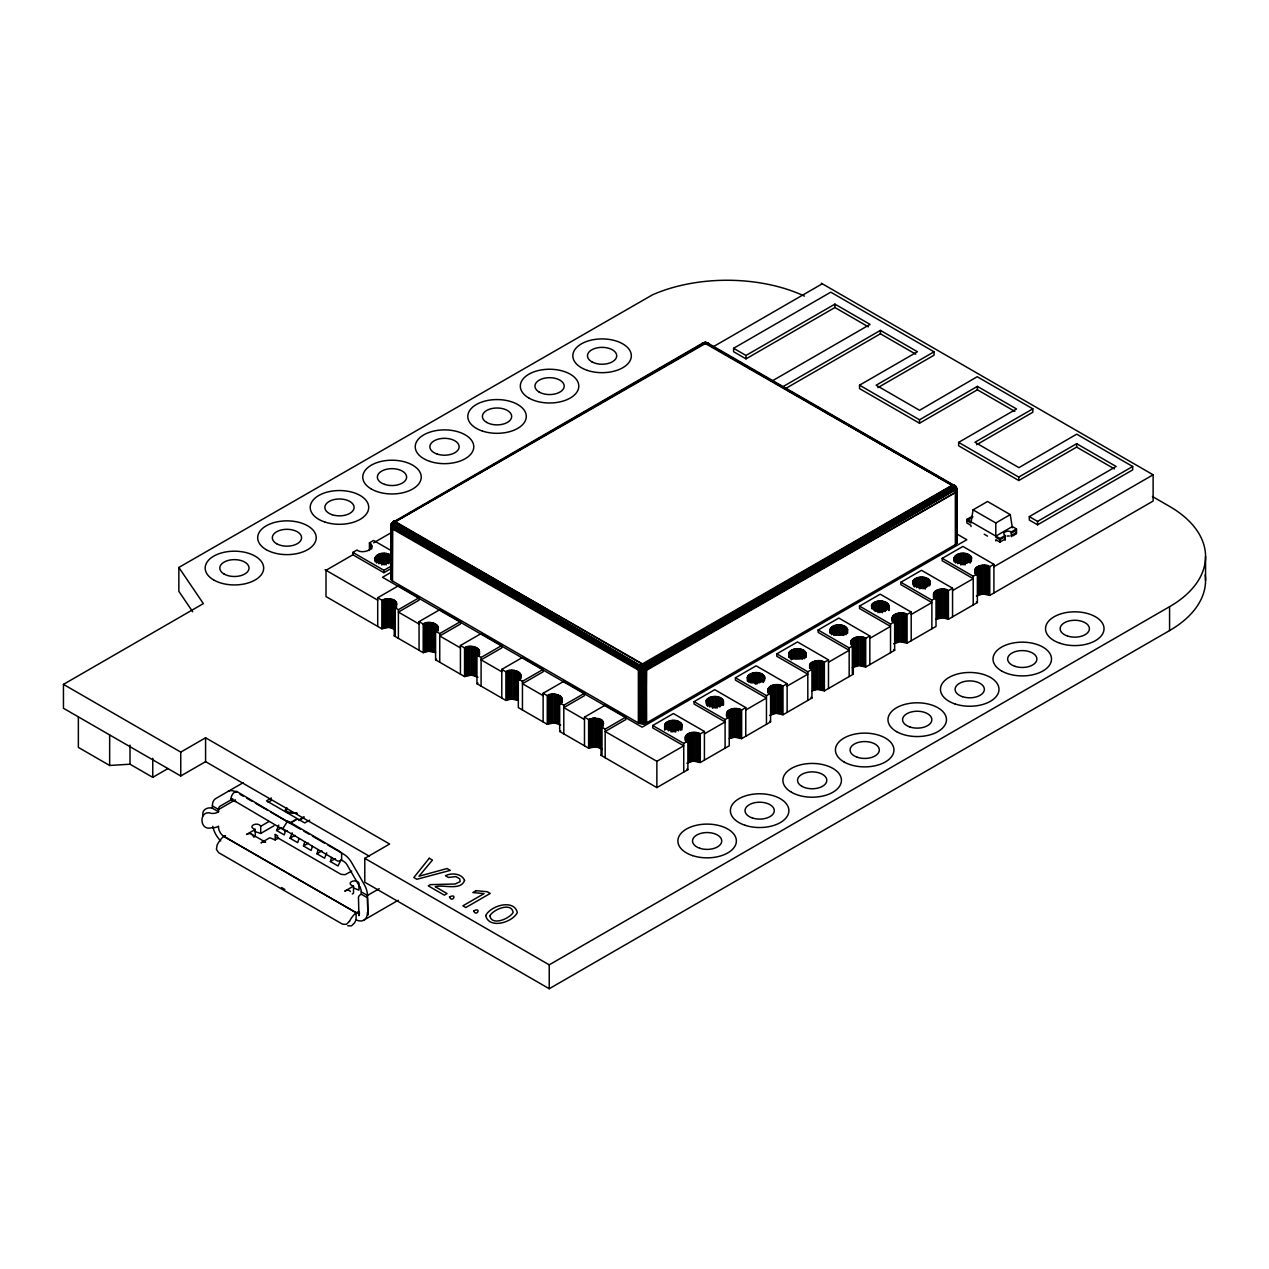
<?xml version="1.0" encoding="UTF-8"?>
<svg xmlns="http://www.w3.org/2000/svg" width="1269" height="1269" viewBox="0 0 1269 1269"><rect width="100%" height="100%" fill="white"/><g stroke="black" fill="none" stroke-linecap="round" stroke-linejoin="round"><path stroke-width="1.5" d="M347.722 925.767L351.434 925.894L354.559 922.849L356.097 919.851L356.097 912.681L223.756 836.287A7.44 4.299 60 0 1 218.585 826.135A7.963 4.6 0 0 1 211.479 827.753C198.916 831.481 198.741 808.829 211.479 813.413A7.963 4.6 0 0 0 218.569 811.795L218.585 809.511A7.313 4.219 60 0 1 219.87 806.307L232.592 798.947A7.313 4.219 60 0 1 232.83 798.82M390.979 577.728L391.011 525.112L394.564 521.226L642.082 664.099L645.144 666.558L645.255 670.222L644.002 671.761L641.971 671.856L639.56 668.747L639.322 667.256L642.082 664.099L952.622 484.948C956.16 484.901 958.888 490.77 955.351 492.642L646.46 670.365L645.842 723.314L644.002 723.806L638.355 722.933L392.486 580.996L390.804 578.902L391.328 577.173M391.835 580.536L391.835 527.872L393.549 521.892L395.5 521.432C391.994 520.56 388.742 527.587 392.549 528.078L640.512 670.429L639.814 670.904L392.486 528.935L391.185 527.143L393.453 525.303L394.564 522.209L706.214 343.042L709.228 344.438L707.642 344.169C709.657 342.011 702.058 341.694 701.456 344.438L704.692 342.503L708.927 343.851L705.12 342.535L702.185 343.407L706.31 342.551M830.085 629.551C831.211 637.117 846.439 637.117 847.565 629.551C844.583 622.032 827.642 623.555 830.085 633.374M888.919 605.678C887.808 613.244 872.564 613.244 871.438 605.678C874.658 597.794 892.25 599.983 888.919 610.389M911.205 640.734L911.205 612.086L907.065 614.482C902.227 610.056 886.587 615.116 894.661 621.636L890.521 624.031L859.51 606.122L859.51 608.501L890.521 626.41L869.836 638.355M952.559 616.861L952.559 588.213L948.419 590.593C943.581 586.167 927.94 591.243 936.014 597.762L931.874 600.158L900.863 582.249L900.863 584.628L931.874 602.537L911.205 614.482M954.161 557.932C955.271 565.482 970.515 565.482 971.626 557.932C968.659 550.397 951.718 551.92 954.161 561.739M645.842 723.314L956.001 544.242L957.032 542.609L956.445 487.645L953.876 485.059L951.798 485.741L643.446 664.448L641.067 664.829L642.574 669.271L641.971 723.917M993.913 592.988L993.913 564.34L989.772 566.72C984.934 562.294 969.294 567.37 977.368 573.889L973.228 576.269L942.217 558.36L942.217 560.755L973.228 578.664L952.559 590.593M390.979 579.473L390.995 524.954C398.038 517.133 388.488 524.145 395.389 522.289L643.446 664.448L644.129 667.668L646.032 668.462L954.796 489.929L952.591 485.488L705.342 343.534L702.693 343.122L704.581 342.535L707.341 342.82L954.796 485.805L957.032 489.961L955.351 492.642L955.351 544.702M640.972 723.806L641.242 669.873L639.56 668.747L638.355 670.889L638.355 722.933M393.802 521.448L391.82 523.796L392.74 526.318L392.486 580.996M956.001 544.242L956.128 488.993L953.273 487.312L643.193 665.781L639.132 671.269L639.132 723.314M392.882 522.4L393.422 524.24L639.83 666.368L639.56 668.747L641.384 668.493L639.322 667.256L638.862 669.175L640.02 671.555L640.02 723.616M641.971 671.856L645.842 671.269L644.002 671.761L638.862 669.175L392.74 527.158L392.105 524.795L395.928 521.749L394.247 521.559M702.043 343.788L703.549 344.058L701.725 344.645L705.501 342.456L708.308 343.407M285.509 830.798L284.24 834.907L276.594 830.497L278.768 825.104M298.961 838.555L297.692 842.664L290.03 838.254L292.203 832.861M312.396 846.312L311.127 850.42L303.481 846.011L304.75 841.902M326.736 852.8L324.563 858.193L316.917 853.767L318.186 849.659M341.218 859.478L337.998 865.95L330.352 861.524L331.621 857.416M956.445 487.645L953.352 485.059L955.287 487.074C958.841 494.704 952.86 476.906 956.509 491.69L956.509 543.735M639.322 667.256L393.453 525.303L392.026 525.699L391.502 523.923L393.342 522.352M391.455 524.287L393.025 522.13M641.384 668.493L642.082 664.099M1012.345 527.761L1010.267 514.627L987.536 501.493L973.053 509.852L970.991 522.987L966.851 520.591L972.022 517.609L972.022 516.42A4.394 2.538 0 0 0 972.926 516.816M954.002 487.359L644.382 666.875L640.417 665.559L393.977 522.685L391.82 523.209M646.619 722.933L646.46 670.365L644.097 665.527L643.002 671.856L643.002 723.917M391.344 524.034C394.183 523.209 390.392 522.844 390.804 526.254L390.804 578.902M704.311 343.153L702.756 343.264M391.328 580.028L391.328 525.128L392.216 522.987M375.164 561.739C372.991 552.475 387.061 551 391.867 556.219M869.836 664.623L869.836 635.959L865.712 638.355C860.874 633.929 845.233 638.989 853.307 645.509L849.167 647.904L818.14 629.995L818.14 632.39L849.167 650.299L828.483 662.228M913.061 580.932C912.395 588.864 926.576 589.26 930.018 583.55C930.669 575.634 916.504 575.222 913.061 580.932L913.061 584.755M664.655 725.059C667.272 718.524 680.882 718.587 682.135 725.947C679.534 732.483 665.924 732.419 664.655 725.059L664.655 729.77M685.339 740.826C683.198 732.34 694.904 730.643 700.282 733.863L704.422 731.467L704.422 760.131M706.278 700.314C705.627 708.245 719.793 708.657 723.235 702.931C723.901 695.015 709.72 694.603 706.278 700.314L706.278 704.136M726.693 716.937C724.551 708.467 736.258 706.77 741.635 709.99L745.775 707.594L745.775 736.242M747.378 677.313C749.979 670.778 763.605 670.841 764.858 678.185C762.241 684.721 748.631 684.657 747.378 677.313L747.378 681.136M768.046 693.064C765.921 684.578 777.611 682.881 782.989 686.101L787.129 683.721L787.129 712.369M788.731 653.424C791.333 646.889 804.958 646.968 806.212 654.312C803.61 660.848 789.984 660.784 788.731 653.424L788.731 657.247M828.483 688.496L828.483 659.848L824.358 662.228C819.52 657.802 803.88 662.878 811.938 669.397L807.814 671.777L776.787 653.868L776.787 656.263L807.814 674.172L787.129 686.101M642.019 667.843L645.255 670.222L646.032 668.462M393.453 525.303L392.74 524.541L395.389 522.289L392.359 523.954M392.026 525.699L390.804 526.841L392.28 523.653M703.708 343.249L707.816 343.217M393.961 521.353L391.947 524.002M643.193 665.781L953.178 486.17L955.652 486.503L706.214 343.042L708.007 343.122M956.858 491.135L953.273 487.312L954.066 485.345M705.342 343.534L703.93 343.011L392.486 523.161L704.628 343.185C709.419 341.424 700.25 343.978 704.485 342.662M957.032 542.609L956.572 489.184L645.715 669.35M304.005 816.681L298.707 820.234M349.467 921.326L346.342 924.371L342.63 924.229L218.554 852.609L216.428 849.358L217.126 844.916A18.274 10.549 -60 0 1 223.756 836.303M235.891 801.358A9.073 5.235 -60 0 1 233.195 800.787C227.627 799.597 234.765 788.303 238.128 792.284L289.729 823.026L297.327 818.648L266.506 800.85L271.392 798.027M282.701 828.8L287.587 821.154L288.84 821.598L339.251 851.118L341.631 852.99L341.631 860.16L343.613 861.302A7.313 4.219 60 0 1 347.278 865.172L359.968 887.158M703.93 343.011L705.072 342.884M390.979 527.428L391.328 527.983M642.003 664.623L640.274 668.255M278.657 838.206L274.976 839.856L269.774 837.778L261.033 842.822L262.715 842.093A9.169 5.298 -60 0 1 264.761 841.966M638.418 670.016L640.02 671.555L644.826 668.208M706.167 342.852L703.962 342.741M393.422 524.24L394.389 523.209M643.288 671.238L643.954 670.524L644.953 671.555L644.953 723.616M391.867 568.1L383.904 572.7L352.893 554.791L352.893 552.396L357.033 550.016C361.855 554.442 377.496 549.366 369.438 542.846L373.578 540.451L391.534 550.825M391.867 560.501C387.648 564.864 376.401 564.895 375.164 557.932M640.972 667.7L642.13 666.479M393.453 521.654L394.564 521.226M392.851 522.289L702.867 343.011M641.606 667.097L639.83 666.368L641.242 665.654L645.064 667.367L954.574 488.708L952.591 485.488L954.399 485.773L957.032 490.548M230.799 798.709L285.113 830.719A9.073 5.235 -60 0 0 287.349 831.385M282.495 828.562L336.602 860.461A9.073 5.235 -60 0 0 341.631 860.128M701.725 344.645L704.263 343.518M435.6 652.678L428.636 651.219L423.196 652.678L394.247 635.959L395.23 635.293L395.23 600.824L393.073 599.587L387.283 598.682L381.842 600.158L377.702 597.762L377.702 626.41M477.937 677.234L471.529 675.092L464.549 676.551L435.6 659.848L436.584 659.166M518.323 700.44L511.344 698.965L505.903 700.44L476.954 683.721L477.937 683.039M286.746 808.036L285.287 809.844L285.763 811.288A4.473 2.586 0 0 0 288.237 812.557L296.914 813.397M287.175 808.274L286.302 811.113A3.918 2.268 0 0 0 288.475 812.223L297.025 813.064M303.846 817.68L299.119 820.472M602.014 748.869L595.589 746.727L588.626 748.187L559.677 731.467L560.66 730.801M687.877 733.863L687.877 769.68L656.866 787.589L601.03 755.356L602.014 754.674L602.014 720.205L601.03 719.539L594.066 718.064L588.626 719.539L584.486 717.144L584.486 745.791M686.894 763.192L693.318 761.051L700.282 762.51L729.231 745.791L729.231 709.99M769.601 715.43L776.025 713.289L782.989 714.764L811.938 698.045L811.938 662.228M852.324 667.684L858.732 665.543L865.712 667.002L894.661 650.299L894.661 614.482M893.677 643.811L900.102 641.67L907.065 643.129L936.014 626.41L936.014 590.593M976.384 596.049L982.809 593.908L989.772 595.383L1153.124 501.065L1153.124 474.796L821.36 283.241M702.217 344.914L703.549 344.058M192.698 611.753L178.85 591.322L178.85 567.449L652.504 294.82A122.871 70.937 0 0 1 804.451 296.105M369.152 856.099L205.578 761.654L180.753 775.978L63.45 708.261L63.45 684.372L203.357 603.6L178.85 567.449M352.893 554.791L326.006 570.304L326.006 596.573L381.842 628.805L388.806 627.346L395.23 629.487M373.578 542.846L391.074 532.742M712.718 347.04L822.28 283.78M868.393 326.863L834.923 307.526L745.998 358.857L733.593 351.703L733.593 348.293L830.783 292.171L934.047 351.799L934.047 355.209L877.847 387.648M733.593 348.293L745.998 355.447L834.923 304.116L870.074 324.42L771.457 381.35M352.893 552.396L383.904 570.304L391.867 565.72M391.058 572.335L382.508 577.268L642.162 727.169L966.804 539.737L956.588 533.837M377.702 597.762L398.387 585.818L419.056 597.762L419.056 600.158L398.387 612.086L419.056 624.031M781.799 387.315L880.416 330.384L917.439 351.751L859.541 385.189L859.541 388.6L919.502 423.212L977.4 389.789L1014.819 411.394M395.23 600.824L396.785 604.171L394.247 607.312L398.387 609.707L419.056 597.762M784.607 389.107L880.416 333.795L915.758 354.194M63.45 684.372L180.753 752.105L205.578 737.781L389.615 844.028L364.79 858.352L364.79 882.241L549.239 988.725L1169.574 630.566A122.823 70.905 0 0 0 1205.169 574.857M419.056 650.299L419.056 621.636L439.74 609.707L460.425 621.636L460.425 624.031L439.74 635.959L460.425 647.904M78.361 716.842L78.361 747.393L109.657 765.477L130.009 764.208L152.756 777.342L167.952 768.57M419.056 621.636L423.196 624.031C428.034 619.605 443.674 624.665 435.6 631.185L439.74 633.58L460.425 621.636M934.047 351.799L876.149 385.221L919.565 410.299L977.209 376.719L1032.839 408.84L1032.839 412.251L976.654 444.689M460.425 674.172L460.425 645.509L481.094 633.58L501.778 645.509L501.778 647.904L481.094 659.848L501.778 671.777M243.283 782.64L215.714 798.566A16.085 9.28 60 0 0 212.383 805.926L212.383 808.226L218.585 811.811M460.425 645.509L464.549 647.904C469.387 643.478 485.028 648.554 476.954 655.074L481.094 657.453L501.778 645.509M235.352 799.819L218.585 809.511L212.383 805.926M859.541 385.189L919.502 419.801L977.4 386.379L1016.532 408.967L958.634 442.389L958.634 445.8L1018.753 480.523L1076.651 447.1L1114.42 468.896M268.14 802.294L271.392 800.422M501.778 698.045L501.778 669.397L522.447 657.453L543.132 669.397L543.132 671.777L522.447 683.721L543.132 695.65M255.291 836.572L255.291 829.418L246.551 834.463L248.232 833.733A9.169 5.298 -60 0 1 252.198 834.78L254.07 837.286M255.291 829.418C246.36 826.563 257.623 821.154 260.716 826.278L268.996 821.503M501.778 669.397L505.903 671.777C510.741 667.351 526.381 672.427 518.323 678.947L522.447 681.326L543.132 669.397M254.546 831.449L260.716 833.447L273.961 825.802M276.594 830.497L281.623 827.594M309.652 820.123L304.766 822.946L297.739 818.886L290.141 823.264L300.436 829.212M1032.839 408.84L974.941 442.262L1018.912 467.642L1076.715 434.172L1132.678 466.484L1132.678 469.895L1037.566 524.811L1029.302 520.036L1029.302 516.626L1116.149 466.484L1076.651 443.69L1018.753 477.112L958.634 442.389M290.03 838.254L295.058 835.351M543.132 721.918L543.132 693.271L563.801 681.326L584.486 693.271L584.486 695.65L563.801 707.594L584.486 719.539M303.481 846.011L308.494 843.108M543.132 693.271L547.272 695.65C552.094 691.224 567.735 696.3 559.677 702.82L563.801 705.215L584.486 693.271M316.917 853.767L321.945 850.864M225.438 835.557L223.661 836.334L289.935 874.484M330.352 861.524L335.381 858.637M584.486 717.144L605.17 705.215L625.839 717.144L625.839 719.539L605.17 731.467L656.866 761.321L683.737 745.791L652.726 727.898L652.726 725.503L673.395 713.559L704.422 731.467M351.703 871.121L344.994 874.706L340.996 874.325L276.563 837.159M970.991 526.572L970.991 525.366L966.851 522.987L966.851 519.402L972.022 516.42M602.014 720.205L603.568 723.552L601.03 726.693L605.17 729.088L625.839 717.144M352.29 893.995L353.512 893.281L353.512 886.127L344.771 891.171L346.453 890.441A9.169 5.298 -60 0 1 350.418 891.472M973.053 509.852L995.8 522.987L1010.267 514.627M704.422 733.863L725.091 721.918L694.08 704.009L694.08 701.63L714.764 689.686L745.775 707.594M745.775 709.99L766.46 698.045L735.433 680.136L735.433 677.757L756.118 665.813L787.129 683.721M776.787 653.868L797.471 641.94L828.483 659.848M818.14 629.995L838.825 618.051L869.836 635.959M859.51 606.122L880.178 594.178L911.205 612.086M900.863 582.249L921.532 570.304L952.559 588.213M942.217 558.36L962.901 546.431L993.913 564.34M379.209 888.681L367.471 895.454L361.268 891.885A7.313 4.219 60 0 0 359.984 887.205M995.8 536.121L1012.345 526.572L1016.485 528.951L1016.485 533.726L1012.599 535.962M966.851 519.402L999.94 538.5L1005.111 535.518A4.394 2.538 0 0 1 1005.111 531.933A4.394 2.538 0 0 1 1011.314 531.933L1016.485 528.951M1005.111 536.708L999.94 539.706L995.8 537.31L995.8 522.987M1011.314 533.139L1016.485 530.141M356.002 912.744L359.349 911.761M995.8 540.895L995.8 539.706L999.94 542.085L1005.111 539.103M1011.314 535.518L1016.485 532.536M1029.302 516.626L1037.566 521.4L1132.678 466.484M364.203 919.914L398.212 900.276M652.726 725.503L683.737 743.412L687.877 741.017L685.339 737.003M694.08 701.63L725.091 719.539L729.231 717.144L726.693 713.13M735.433 677.757L766.46 695.65L770.584 693.271L768.046 689.241M993.913 566.72L1153.124 474.796M729.231 738.637L734.672 737.178L741.635 738.637L770.584 721.918L770.584 686.101M811.938 690.875L817.379 689.416L824.358 690.875L853.307 674.172L853.307 638.355M936.014 619.256L942.978 617.781L948.419 619.256L977.368 602.537L977.368 566.72M364.79 858.352L549.239 964.837L1169.574 606.693A122.823 70.905 0 0 0 1169.574 506.41L1152.442 496.512M955.287 487.074L957.016 489.533M518.323 671.777L518.323 707.594L547.272 724.313L554.236 722.838L560.66 724.98M641.242 669.873L643.145 668.541L642.526 665.226L644.382 666.875M704.39 342.868L705.532 342.503M956.509 491.69L645.255 670.222M703.28 342.979L704.168 342.662M640.686 669.08L644.541 669.731L644.668 671.031M706.087 342.646L707.42 342.979M706.214 343.042L951.766 485.266L956.572 489.184M955.351 487.867L956.525 488.327M212.383 808.226C207.466 806.719 201.311 810.003 203.103 815.808M353.734 888.062L358.937 890.156L358.937 882.986C355.843 877.862 344.581 883.272 353.512 886.127M955.002 485.837L955.652 486.503M639.814 670.904L641.162 671.19M706.611 342.725L709.228 344.438L708.53 343.74M951.798 485.741L956.128 488.993L956.017 487.423L953.669 486.709M954.399 485.773L952.622 484.948M289.824 874.547L356.097 912.681A7.44 4.299 60 0 0 359.603 913.157M724.789 354.003L735.037 359.92M746.981 366.82L750.407 368.787M762.352 375.687L765.762 377.654M777.723 384.555L781.133 386.537M786.257 389.488L789.667 391.455M793.077 393.438L796.504 395.405M823.819 411.172L828.943 414.138M861.381 432.856L864.792 434.839M869.915 437.789L873.326 439.756M876.752 441.739L880.163 443.706M885.286 446.656L888.697 448.639M892.107 450.606L895.533 452.573M907.478 459.473L910.888 461.44M916.012 464.406L919.422 466.373M922.849 468.34L927.972 471.307M938.203 477.223L943.327 480.174M984.221 534.201L987.536 536.121M392.74 526.318L638.91 668.176M325.086 569.765L377.702 600.158M239.952 794.299L243.378 796.282M246.82 798.264L251.96 801.231M255.402 803.214L267.41 810.145M270.836 812.128L289.729 823.026M303.862 831.195L309.017 834.161M312.444 836.144L324.467 843.092M327.894 845.075L343.613 854.148A16.085 9.28 60 0 1 351.656 862.634L364.14 884.255A16.085 9.28 60 0 1 367.471 895.454L367.899 915.092L367.471 897.77L361.268 894.185L361.268 891.885M275.246 834.336L277.784 836.128M251.151 833.907L265.633 842.251M281.432 887.491L284.827 889.458M395.071 522.876L640.607 666.146M976.384 601.855L977.368 602.537M893.677 649.617L894.661 650.299M853.307 674.172L852.324 673.49L852.324 639.037M810.954 697.363L811.938 698.045M769.601 721.252L770.584 721.918M686.894 768.998L687.877 769.68M236.7 792.078L235.891 791.301M954.796 489.929L956.096 491.484M708.007 343.518L708.848 344.581M391.153 524.811L392.121 526.635M390.979 525.763L391.582 526.921L391.296 525.572M956.001 488.327L953.923 486.154L955.573 487.28L955.398 486.36M643.494 667.082L643.827 669.16M955.256 489.041L955.351 492.642M1205.55 556.552L1205.55 580.425M1169.574 606.693L1169.574 630.566M1076.651 443.69L1076.651 447.1M1037.566 521.4L1037.566 524.811M1018.753 477.112L1018.753 480.523M1011.314 531.933L1011.314 536.708M1005.111 535.518L1005.111 540.293M999.94 538.5L999.94 542.085M989.772 566.72L989.772 595.383M988.599 566.148L988.599 594.812M987.282 565.72L987.282 594.368M985.839 565.419L985.839 594.066M984.332 565.26L984.332 593.908M982.809 565.26L982.809 593.908M981.302 565.419L981.302 594.066M979.858 565.72L979.858 594.368M978.542 566.148L978.542 594.812M977.4 386.379L977.4 389.789M976.384 567.402L976.384 575.047M975.623 568.163L975.623 573.889M975.1 568.988L975.1 572.811M974.83 569.86L974.83 573.683M973.228 576.269L973.228 604.932M971.372 557.059L971.372 560.882M970.848 556.219L970.848 561.961M970.087 555.457L970.087 563.103M969.104 554.791L969.104 562.421M967.93 554.22L967.93 561.866M966.597 553.776L966.597 563.325M965.17 553.474L965.17 564.927M963.663 553.316L963.663 564.784M962.124 553.316L962.124 564.784M960.617 553.474L960.617 564.927M959.19 553.776L959.19 563.325M957.857 554.22L957.857 563.769M956.858 489.39L956.858 543.18M956.683 554.791L956.683 562.421M955.7 555.457L955.7 563.103M954.938 556.219L954.938 561.961M954.415 557.059L954.415 560.882M948.419 590.593L948.419 619.256M947.245 590.037L947.245 618.685M945.928 589.593L945.928 618.241M944.485 589.292L944.485 617.94M942.978 589.133L942.978 617.781M941.455 589.133L941.455 617.781M939.948 589.292L939.948 617.94M938.505 589.593L938.505 618.241M937.188 590.037L937.188 618.685M935.031 591.275L935.031 598.92M934.27 592.036L934.27 597.778M933.746 592.877L933.746 596.684M933.476 593.733L933.476 597.556M931.874 600.158L931.874 628.805M930.018 580.932L930.018 584.755M929.495 580.107L929.495 585.834M928.718 579.33L928.718 585.072M927.734 578.664L927.734 586.31M926.576 578.093L926.576 587.642M925.244 577.649L925.244 589.117M923.816 577.347L923.816 588.816M922.309 577.205L922.309 588.657M920.771 577.205L920.771 588.657M919.502 419.801L919.502 423.212M919.264 577.347L919.264 588.816M917.836 577.649L917.836 587.198M916.504 578.093L916.504 587.642M915.33 578.664L915.33 586.31M914.346 579.33L914.346 586.976M913.585 580.107L913.585 585.834M907.065 614.482L907.065 643.129M905.892 613.91L905.892 642.558M904.575 613.466L904.575 642.114M903.131 613.165L903.131 641.813M901.624 613.006L901.624 641.67M900.102 613.006L900.102 641.67M898.595 613.165L898.595 641.813M897.151 613.466L897.151 642.114M895.835 613.91L895.835 642.558M893.677 615.148L893.677 622.793M892.916 615.909L892.916 621.651M892.393 616.75L892.393 620.573M892.123 617.622L892.123 621.429M890.521 624.031L890.521 652.678M888.649 604.805L888.649 610.532M888.126 603.981L888.126 609.707M887.364 603.219L887.364 608.946M886.381 602.537L886.381 610.183M885.207 601.966L885.207 611.515M883.89 601.522L883.89 611.087M882.447 601.22L882.447 612.689M880.94 601.078L880.94 612.53M880.416 330.384L880.416 333.795M879.417 601.078L879.417 612.53M877.91 601.22L877.91 612.689M876.467 601.522L876.467 611.087M875.15 601.966L875.15 611.515M873.976 602.537L873.976 610.183M872.993 603.219L872.993 608.946M872.231 603.981L872.231 607.803M871.708 604.805L871.708 608.628M865.712 638.355L865.712 667.002M864.538 637.784L864.538 666.431M863.206 637.339L863.206 666.003M861.778 637.038L861.778 665.702M860.271 636.895L860.271 665.543M858.732 636.895L858.732 665.543M857.225 637.038L857.225 665.702M855.798 637.339L855.798 666.003M854.465 637.784L854.465 666.431M851.547 639.798L851.547 645.524M851.023 640.623L851.023 644.446M849.167 647.904L849.167 676.551M847.565 629.551L847.565 633.374M847.295 628.678L847.295 632.501M846.772 627.854L846.772 633.58M846.011 627.092L846.011 634.738M845.027 626.41L845.027 634.056M843.853 625.855L843.853 635.404M842.537 625.411L842.537 634.96M841.093 625.109L841.093 634.659M839.586 624.951L839.586 634.5M838.063 624.951L838.063 634.5M836.557 625.109L836.557 634.659M835.113 625.411L835.113 634.96M834.923 304.116L834.923 307.526M833.796 625.839L833.796 635.404M832.623 626.41L832.623 634.056M831.639 627.092L831.639 634.738M830.878 627.854L830.878 633.58M830.354 628.678L830.354 632.501M824.358 662.228L824.358 690.875M823.184 661.657L823.184 690.32M821.852 661.228L821.852 689.876M820.424 660.911L820.424 689.575M818.917 660.768L818.917 689.416M817.379 660.768L817.379 689.416M815.872 660.911L815.872 689.575M814.444 661.228L814.444 689.876M813.112 661.657L813.112 690.32M810.954 662.91L810.954 668.636M810.193 663.671L810.193 667.494M809.67 664.496L809.67 668.319M807.814 671.777L807.814 700.44M806.212 653.424L806.212 657.247M805.942 652.567L805.942 656.374M805.418 651.727L805.418 657.469M804.657 650.965L804.657 658.611M803.674 650.299L803.674 657.929M802.5 649.728L802.5 659.277M801.183 649.284L801.183 658.833M799.74 648.982L799.74 658.532M798.233 648.824L798.233 658.373M796.71 648.824L796.71 658.373M795.203 648.982L795.203 658.532M793.759 649.284L793.759 658.833M792.443 649.728L792.443 659.277M791.269 650.299L791.269 659.848M790.286 650.965L790.286 658.611M789.524 651.727L789.524 657.469M789.001 652.567L789.001 656.374M782.989 686.101L782.989 714.764M781.831 685.546L781.831 714.193M780.498 685.101L780.498 713.749M779.055 684.8L779.055 713.448M777.564 684.641L777.564 713.289M776.025 684.641L776.025 713.289M774.518 684.8L774.518 713.448M773.091 685.101L773.091 713.749M771.758 685.546L771.758 714.193M769.601 686.783L769.601 694.429M768.84 687.544L768.84 693.271M768.316 688.369L768.316 692.192M766.46 695.65L766.46 724.313M764.588 676.44L764.588 680.263M764.065 675.616L764.065 681.342M763.303 674.838L763.303 682.484M762.32 674.172L762.32 681.802M761.146 673.601L761.146 681.247M759.814 673.157L759.814 682.706M758.386 672.856L758.386 682.405M756.879 672.697L756.879 684.165M755.356 672.697L755.356 684.165M753.849 672.856L753.849 682.405M752.406 673.157L752.406 682.706M751.074 673.601L751.074 683.15M749.916 674.172L749.916 681.802M748.932 674.838L748.932 682.484M748.155 675.616L748.155 681.342M747.647 676.44L747.647 680.263M745.998 355.447L745.998 358.857M741.635 709.99L741.635 738.637M740.462 709.419L740.462 738.066M739.145 708.974L739.145 737.622M737.701 708.673L737.701 737.321M736.194 708.514L736.194 737.178M734.672 708.514L734.672 737.178M733.165 708.673L733.165 737.321M731.721 708.974L731.721 737.622M730.405 709.419L730.405 738.066M728.247 710.656L728.247 718.302M727.486 711.417L727.486 717.159M726.963 712.258L726.963 716.081M725.091 719.539L725.091 748.187M723.504 701.186L723.504 705.009M723.235 700.314L723.235 704.136M722.711 699.489L722.711 705.215M721.95 698.727L721.95 704.454M720.966 698.045L720.966 705.691M719.793 697.474L719.793 707.023M718.46 697.03L718.46 706.579M717.033 696.729L717.033 708.197M715.526 696.586L715.526 708.039M713.987 696.586L713.987 708.039M712.48 696.729L712.48 708.197M711.052 697.03L711.052 706.579M709.72 697.474L709.72 707.023M708.562 698.045L708.562 705.691M707.579 698.727L707.579 706.357M706.801 699.489L706.801 705.215M700.282 733.863L700.282 762.51M699.108 733.292L699.108 761.939M697.791 732.847L697.791 761.511M696.348 732.546L696.348 761.194M694.841 732.403L694.841 761.051M693.318 732.387L693.318 761.051M691.811 732.546L691.811 761.194M690.368 732.847L690.368 761.511M689.051 733.292L689.051 761.939M686.894 734.529L686.894 742.175M686.132 735.306L686.132 741.033M685.609 736.131L685.609 739.954M683.737 743.412L683.737 772.06M681.881 724.187L681.881 729.929M681.358 723.362L681.358 729.088M680.581 722.6L680.581 730.246M679.597 721.918L679.597 729.564M678.439 721.347L678.439 730.912M677.107 720.919L677.107 730.468M675.679 720.618L675.679 732.07M674.172 720.459L674.172 731.912M672.633 720.459L672.633 731.912M671.127 720.618L671.127 732.07M669.699 720.919L669.699 730.468M668.366 721.347L668.366 730.912M667.193 721.918L667.193 729.564M666.209 722.6L666.209 728.327M665.448 723.362L665.448 729.088M664.924 724.187L664.924 729.929M656.866 761.321L656.866 787.589M644.002 671.761L644.002 723.806M605.17 729.088L605.17 757.736M603.298 721.807L603.298 725.63M602.775 720.982L602.775 726.709M601.03 719.539L601.03 755.356M599.856 718.968L599.856 747.615M598.54 718.524L598.54 747.171M597.096 718.222L597.096 746.87M595.589 718.064L595.589 746.727M594.066 718.064L594.066 746.727M592.56 718.222L592.56 746.87M591.116 718.524L591.116 747.171M589.799 718.968L589.799 747.615M588.626 719.539L588.626 748.187M563.801 705.215L563.801 733.863M562.215 698.791L562.215 702.614M561.945 697.934L561.945 701.741M561.421 697.093L561.421 702.836M560.66 696.332L560.66 703.978M559.677 695.65L559.677 731.467M558.503 695.095L558.503 723.742M557.17 694.651L557.17 723.298M555.743 694.349L555.743 722.997M554.236 694.191L554.236 722.838M552.697 694.191L552.697 722.838M551.206 694.349L551.206 722.997M549.763 694.651L549.763 723.298M549.239 964.837L549.239 988.725M548.43 695.095L548.43 723.742M547.272 695.65L547.272 724.313M522.447 681.326L522.447 709.99M520.845 674.918L520.845 678.741M520.591 674.045L520.591 677.868M520.068 673.22L520.068 678.947M519.307 672.459L519.307 680.105M517.149 671.206L517.149 699.869M515.817 670.778L515.817 699.425M514.389 670.476L514.389 699.124M512.882 670.318L512.882 698.965M511.344 670.318L511.344 698.965M509.837 670.476L509.837 699.124M508.409 670.778L508.409 699.425M507.077 671.206L507.077 699.869M505.903 671.777L505.903 700.44M481.094 657.453L481.094 686.101M479.492 651.045L479.492 654.867M479.238 650.172L479.238 653.995M478.714 649.347L478.714 655.074M477.937 648.586L477.937 656.216M476.954 647.904L476.954 683.721M475.796 647.333L475.796 675.996M474.463 646.889L474.463 675.552M473.036 646.587L473.036 675.251M471.529 646.444L471.529 675.092M469.99 646.444L469.99 675.092M468.483 646.587L468.483 675.251M467.055 646.889L467.055 675.552M465.723 647.333L465.723 675.996M464.549 647.904L464.549 676.551M439.74 633.58L439.74 662.228M438.138 627.172L438.138 630.994M437.868 626.299L437.868 630.122M437.345 625.474L437.345 629.281M436.584 624.697L436.584 630.439M435.6 624.031L435.6 659.848M434.426 623.46L434.426 652.107M433.11 623.016L433.11 651.663M431.666 622.714L431.666 651.362M430.159 622.556L430.159 651.219M428.636 622.556L428.636 651.219M427.13 622.714L427.13 651.362M425.686 623.016L425.686 651.663M424.369 623.46L424.369 652.107M423.196 624.031L423.196 652.678M398.387 609.707L398.387 638.355M396.515 602.426L396.515 608.152M395.991 601.585L395.991 607.328M394.247 600.158L394.247 635.959M393.073 599.587L393.073 628.234M391.756 599.142L391.756 627.79M390.313 598.841L390.313 627.489M390.106 554.791L390.106 562.421M388.948 554.22L388.948 563.769M388.806 598.682L388.806 627.346M387.616 553.776L387.616 563.325M387.283 598.682L387.283 627.33M386.188 553.474L386.188 564.927M385.776 598.841L385.776 627.489M384.666 553.316L384.666 564.784M384.333 599.142L384.333 627.79M383.904 570.304L383.904 572.7M383.143 553.316L383.143 564.784M383.016 599.587L383.016 628.234M381.842 600.158L381.842 628.805M381.636 553.474L381.636 564.927M380.208 553.776L380.208 563.325M378.876 554.22L378.876 563.769M377.702 554.791L377.702 562.421M376.719 555.457L376.719 563.103M375.957 556.219L375.957 561.961M375.434 557.059L375.434 560.882M371.706 545.115L371.706 548.938M371.183 544.29L371.183 548.113M370.421 543.529L370.421 549.255M369.438 542.846L369.438 550.492M275.199 834.637L275.199 840.015M260.716 826.278L260.716 833.447M205.578 737.781L205.578 761.654M180.753 752.105L180.753 775.978M152.756 758.243L152.756 777.342M130.009 745.109L130.009 764.208M109.657 734.91L109.657 765.477M1007.078 536.057A4.394 2.538 0 0 1 1009.347 536.057M349.467 921.326A18.274 10.549 -60 0 1 356.097 912.697M220.758 840.966A17.607 10.168 60 0 1 212.764 826.293M228.198 791.348A16.085 9.28 60 0 1 236.24 792.157M367.471 912.094A17.607 10.168 60 0 1 356.097 919.851M358.572 911.11A7.963 4.6 0 0 0 358.461 912.617L358.937 915.695L358.493 898.293A7.963 4.6 0 0 1 361.284 894.201M287.381 831.084A9.073 5.235 -60 0 1 284.684 830.513M464.549 880.4C460.806 891.139 443.246 884.271 435.235 886.682L447.053 893.582L444.356 895.153L428.256 885.857L430.35 884.636L455.174 884.001L460.108 881.654L459.775 878.83L455.904 876.625L448.417 877.434L445.451 875.737C451.463 872.58 461.773 873.405 464.549 880.4M485.71 915.552C488.898 929.352 512.264 922.722 517.34 912.585C514.151 898.801 490.786 905.416 485.71 915.552M394.707 521.638L393.327 522.828L394.707 521.638M391.661 523.811L391.011 525.112L391.661 523.811M489.897 915.726C491.436 926.291 509.599 918.851 513.12 912.427C511.645 901.878 493.403 909.302 489.897 915.726M449.496 896.945C452.383 903.56 457.808 892.821 449.496 896.945M473.638 910.888C476.525 917.503 481.966 906.764 473.638 910.888M429.255 858.241L413.837 877.529L416.851 879.274L450.257 870.375L447.053 868.535L418.992 876.229L432.443 860.096L429.255 858.241M476.081 890.679L472.861 892.535L484.044 893.614L462.868 905.844L465.818 907.541L490.215 893.439L487.233 891.726L476.081 890.679M699.822 848.279A14.625 8.439 0 0 0 721.744 840.966A14.625 8.439 0 0 0 699.822 833.67A14.625 8.439 0 0 0 699.822 848.279M692.509 855.592A29.25 16.878 0 0 0 736.369 840.966A29.25 16.878 0 0 0 692.509 826.357A29.25 16.878 0 0 0 692.509 855.592M752.343 817.966A14.625 8.439 0 0 0 774.28 810.653A14.625 8.439 0 0 0 752.343 803.34A14.625 8.439 0 0 0 752.343 817.966M745.03 825.278A29.25 16.878 0 0 0 788.89 810.653A29.25 16.878 0 0 0 745.03 796.028A29.25 16.878 0 0 0 745.03 825.278M801.834 786.288A14.625 8.439 0 0 0 826.293 782.513A14.625 8.439 0 0 0 808.385 772.171A14.625 8.439 0 0 0 801.834 786.288M791.491 792.268A29.25 16.878 0 0 0 840.427 784.702A29.25 16.878 0 0 0 804.609 764.017A29.25 16.878 0 0 0 791.491 792.268M857.384 757.307A14.625 8.439 0 0 0 879.322 750.011A14.625 8.439 0 0 0 857.384 742.698A14.625 8.439 0 0 0 857.384 757.307M844.012 761.939A29.25 16.878 0 0 0 892.948 754.373A29.25 16.878 0 0 0 857.13 733.688A29.25 16.878 0 0 0 844.012 761.939M909.905 726.994A14.625 8.439 0 0 0 931.843 719.682A14.625 8.439 0 0 0 909.905 712.369A14.625 8.439 0 0 0 909.905 726.994M896.533 731.61A29.25 16.878 0 0 0 945.468 724.044A29.25 16.878 0 0 0 909.651 703.375A29.25 16.878 0 0 0 896.533 731.61M962.425 696.665A14.625 8.439 0 0 0 984.363 689.353A14.625 8.439 0 0 0 962.425 682.04A14.625 8.439 0 0 0 962.425 696.665M955.113 703.978A29.25 16.878 0 0 0 998.989 689.353A29.25 16.878 0 0 0 955.113 674.727A29.25 16.878 0 0 0 955.113 703.978M1014.946 666.336A14.625 8.439 0 0 0 1036.884 659.039A14.625 8.439 0 0 0 1014.946 651.727A14.625 8.439 0 0 0 1014.946 666.336M1001.59 670.968A29.25 16.878 0 0 0 1050.51 663.401A29.25 16.878 0 0 0 1014.692 642.733A29.25 16.878 0 0 0 1001.59 670.968M1067.467 636.023A14.625 8.439 0 0 0 1089.405 628.71A14.625 8.439 0 0 0 1067.467 621.398A14.625 8.439 0 0 0 1067.467 636.023M1060.17 643.335A29.25 16.878 0 0 0 1104.03 628.71A29.25 16.878 0 0 0 1060.17 614.085A29.25 16.878 0 0 0 1060.17 643.335M224.09 574.032A14.625 8.439 0 0 0 248.55 570.241A14.625 8.439 0 0 0 230.641 559.915A14.625 8.439 0 0 0 224.09 574.032M213.747 579.996A29.25 16.878 0 0 0 262.683 572.43A29.25 16.878 0 0 0 226.865 551.761A29.25 16.878 0 0 0 213.747 579.996M276.61 543.703A14.625 8.439 0 0 0 301.07 539.928A14.625 8.439 0 0 0 283.161 529.585A14.625 8.439 0 0 0 276.61 543.703M266.268 549.683A29.25 16.878 0 0 0 315.204 542.117A29.25 16.878 0 0 0 279.386 521.432A29.25 16.878 0 0 0 266.268 549.683M332.161 514.722A14.625 8.439 0 0 0 354.099 507.41A14.625 8.439 0 0 0 332.161 500.113A14.625 8.439 0 0 0 332.161 514.722M324.848 522.035A29.25 16.878 0 0 0 368.724 507.41A29.25 16.878 0 0 0 324.848 492.8A29.25 16.878 0 0 0 324.848 522.035M384.681 484.409A14.625 8.439 0 0 0 406.619 477.096A14.625 8.439 0 0 0 384.681 469.784A14.625 8.439 0 0 0 384.681 484.409M371.325 489.025A29.25 16.878 0 0 0 420.245 481.459A29.25 16.878 0 0 0 384.428 460.79A29.25 16.878 0 0 0 371.325 489.025M437.202 454.08A14.625 8.439 0 0 0 459.14 446.767A14.625 8.439 0 0 0 437.202 439.455A14.625 8.439 0 0 0 437.202 454.08M429.89 461.393A29.25 16.878 0 0 0 473.765 446.767A29.25 16.878 0 0 0 429.89 432.142A29.25 16.878 0 0 0 429.89 461.393M486.709 422.418A14.625 8.439 0 0 0 511.169 418.627A14.625 8.439 0 0 0 493.26 408.285A14.625 8.439 0 0 0 486.709 422.418M482.426 431.063A29.25 16.878 0 0 0 526.286 416.438A29.25 16.878 0 0 0 482.426 401.829A29.25 16.878 0 0 0 482.426 431.063M528.887 398.054A29.25 16.878 0 0 0 577.807 390.487A29.25 16.878 0 0 0 541.99 369.818A29.25 16.878 0 0 0 528.887 398.054M539.23 392.089A14.625 8.439 0 0 0 563.69 388.314A14.625 8.439 0 0 0 545.781 377.972A14.625 8.439 0 0 0 539.23 392.089M591.751 361.76A14.625 8.439 0 0 0 616.211 357.985A14.625 8.439 0 0 0 598.302 347.643A14.625 8.439 0 0 0 591.751 361.76M587.468 370.421A29.25 16.878 0 0 0 631.327 355.796A29.25 16.878 0 0 0 587.468 341.171A29.25 16.878 0 0 0 587.468 370.421"/></g></svg>
